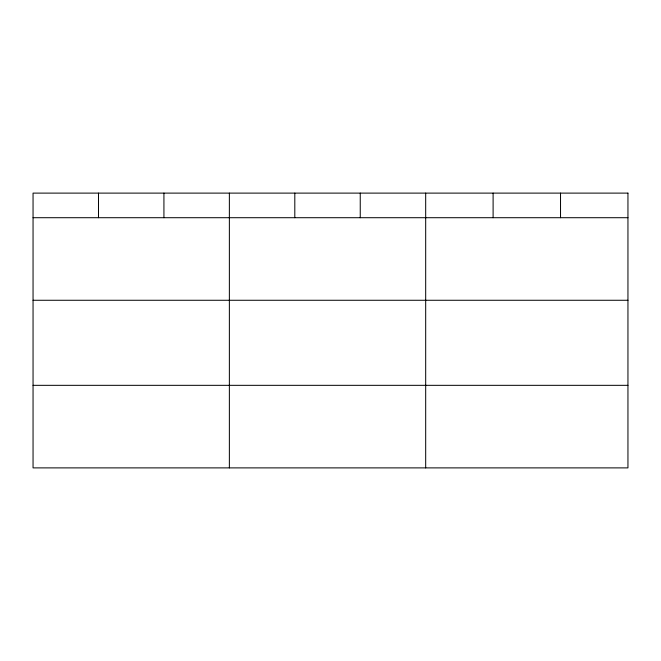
<?xml version="1.0" encoding="UTF-8"?>
<svg xmlns="http://www.w3.org/2000/svg" width="661" height="661" viewBox="0 0 661 661"><rect width="100%" height="100%" fill="white"/><g stroke="black" fill="none" stroke-linecap="round" stroke-linejoin="round"><path stroke-width="0.99" d="M33.05 217.709L627.95 217.709M33.05 300.268L627.95 300.268M33.05 385.33L627.95 385.33M560.528 193.111L560.528 217.709M493.106 193.111L493.106 217.709M425.684 193.111L425.684 467.889M360.245 193.111L360.245 217.709M294.806 193.111L294.806 217.709M229.367 193.111L229.367 467.889M163.928 193.111L163.928 217.709M98.489 193.111L98.489 217.709M627.95 193.111L33.05 193.111L33.05 467.889L627.95 467.889L627.95 193.111"/></g></svg>
